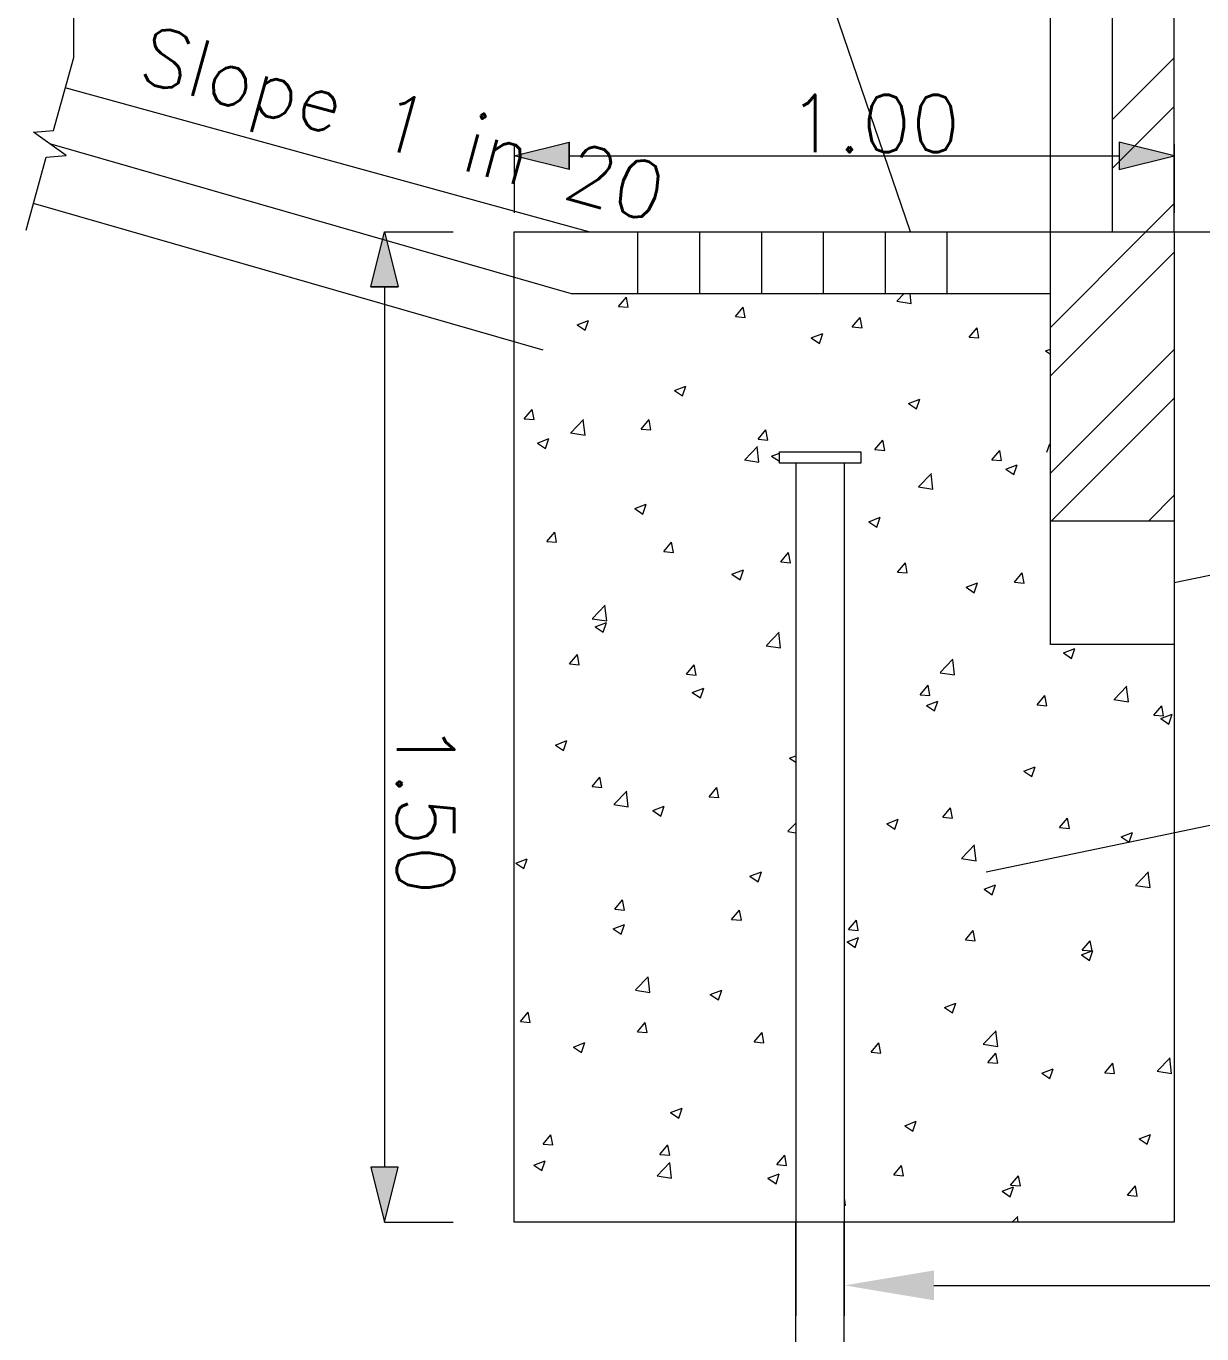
# Model space of a CAD drawing. Header units: metres. Extents: x 0 to 66.7, y 0 to 52.7.
# Drawn here: x 30.54 to 32.892, y 5.468 to 8.083 of the extents above; entities that cross this region are included whole.
import ezdxf

# ---------------------------------------------------------------- set-up
doc = ezdxf.new("R2010")
doc.units = ezdxf.units.M
doc.styles.get("Standard").update_dxf_attribs({"font": 'simplex.shx'})

msp = doc.modelspace()

# ---------------------------------------------------------------- hatches: boundary and pattern name
at = {"lineweight": 0}
h = msp.add_hatch(color=256, dxfattribs=at)
h.dxf.hatch_style = 1
h.paths.add_polyline_path([(31.62623, 7.79616), (31.62623, 7.85116), (31.51621, 7.82366)])
h.paths.add_polyline_path([(32.72638, 7.79616), (32.8364, 7.82366), (32.72638, 7.85116)])
h = msp.add_hatch(color=256, dxfattribs=at)
h.dxf.hatch_style = 1
h.paths.add_polyline_path([(31.22915, 7.56147), (31.28416, 7.56147), (31.25665, 7.67149)])
h.paths.add_polyline_path([(31.28416, 5.80123), (31.22915, 5.80123), (31.25665, 5.69121)])

# ---------------------------------------------------------------- linework, layer by layer
for p, q in [((32.58886, 7.09391), (32.58886, 9.07418)), ((32.71263, 7.67149), (32.71263, 9.07418)), ((32.8364, 7.67149), (32.8364, 9.07418)), ((30.63515, 8.0207), (30.63515, 8.81167)), ((32.30875, 7.67149), (32.00044, 8.57792)), ((31.6656, 7.67149), (30.61836, 7.95968)), ((31.63076, 7.54772), (30.58763, 7.84784)), ((31.51621, 7.82366), (31.62623, 7.85116)), ((31.51621, 7.84723), (31.51621, 7.70971)), ((31.62623, 7.79616), (31.62623, 7.85116)), ((31.62623, 7.85116), (31.62623, 7.79616)), ((32.8364, 7.82366), (32.72638, 7.85116)), ((32.72638, 7.85116), (32.72638, 7.79616)), ((32.8364, 7.84723), (32.8364, 7.70971)), ((31.62623, 7.79616), (31.51621, 7.82366)), ((31.62623, 7.82366), (32.72638, 7.82366)), ((32.72638, 7.79616), (32.8364, 7.82366)), ((31.57429, 7.43477), (30.55464, 7.72814)), ((31.22915, 7.56147), (31.25665, 7.67149)), ((31.25665, 7.67149), (31.28416, 7.56147)), ((31.25665, 7.67149), (31.39417, 7.67149)), ((31.51621, 5.69121), (31.51621, 7.67149)), ((31.51621, 7.67149), (32.8364, 7.67149)), ((31.76375, 7.54772), (31.76375, 7.67149)), ((31.88752, 7.54772), (31.88752, 7.67149)), ((32.01128, 7.54772), (32.01128, 7.67149)), ((32.13505, 7.54772), (32.13505, 7.67149)), ((32.25882, 7.54772), (32.25882, 7.67149)), ((32.38258, 7.54772), (32.38258, 7.67149)), ((32.8364, 7.67149), (33.49649, 7.67149)), ((32.8364, 7.67149), (32.8364, 5.69121)), ((31.22915, 7.56147), (31.28416, 7.56147)), ((31.28416, 7.56147), (31.22915, 7.56147)), ((31.25665, 7.56147), (31.25665, 5.80123)), ((32.58886, 7.54772), (31.63076, 7.54772)), ((32.04669, 7.23177), (32.20966, 7.23177)), ((32.04669, 7.20892), (32.04669, 7.23177)), ((32.20966, 7.23177), (32.20966, 7.20892)), ((32.20966, 7.20892), (32.04669, 7.20892)), ((32.07928, 7.20892), (32.07928, 5.50369)), ((32.17706, 5.50369), (32.17706, 7.20892)), ((32.8364, 6.97014), (33.61928, 7.13323)), ((32.58886, 6.84637), (32.58886, 7.09391)), ((32.58886, 7.09391), (32.8364, 7.09391)), ((32.8364, 7.09391), (32.8364, 6.84637)), ((32.8364, 6.84637), (32.58886, 6.84637)), ((32.46034, 6.39211), (33.24323, 6.5552)), ((31.22915, 5.80123), (31.25665, 5.69121)), ((31.28416, 5.80123), (31.22915, 5.80123)), ((31.25665, 5.69121), (31.28416, 5.80123)), ((31.25665, 5.69121), (31.39417, 5.69121)), ((32.8364, 5.69121), (31.51621, 5.69121)), ((32.35561, 5.56481), (33.43699, 5.56481))]:
    msp.add_line(p, q, dxfattribs=at)
at = {"linetype": 'Continuous', "lineweight": 0}
for p, q in [((30.59488, 7.87439), (30.63515, 8.0207)), ((32.71263, 7.89619), (32.8364, 8.01996)), ((32.71263, 7.79895), (32.8364, 7.92272)), ((30.55481, 7.87116), (30.59488, 7.87439)), ((30.62037, 7.82459), (30.55481, 7.87116)), ((30.54004, 7.6751), (30.58029, 7.82136)), ((30.58029, 7.82136), (30.62037, 7.82459)), ((32.77965, 7.67149), (32.8364, 7.72824)), ((32.58886, 7.4807), (32.77965, 7.67149)), ((32.58886, 7.38346), (32.8364, 7.63099)), ((31.72499, 7.52254), (31.7407, 7.54127)), ((31.74446, 7.52083), (31.7407, 7.54126)), ((32.28153, 7.533), (32.31052, 7.52851)), ((32.28198, 7.53347), (32.29565, 7.54772)), ((32.31052, 7.52851), (32.30828, 7.54772)), ((31.72499, 7.52254), (31.74447, 7.52084)), ((31.95878, 7.50209), (31.97449, 7.52081)), ((31.97825, 7.50037), (31.97448, 7.5208)), ((31.64202, 7.48575), (31.66484, 7.49451)), ((31.64202, 7.48575), (31.65823, 7.47482)), ((31.65822, 7.47481), (31.66483, 7.49451)), ((31.95878, 7.50209), (31.97826, 7.50038)), ((32.19256, 7.48163), (32.20827, 7.50036)), ((32.19256, 7.48163), (32.21204, 7.47993)), ((32.21204, 7.47992), (32.20827, 7.50035)), ((32.42635, 7.46118), (32.44206, 7.47991)), ((32.44582, 7.45947), (32.44205, 7.4799)), ((32.11044, 7.45965), (32.13326, 7.46841)), ((32.11044, 7.45965), (32.12665, 7.44871)), ((32.12664, 7.44871), (32.13325, 7.46841)), ((32.42635, 7.46118), (32.44583, 7.45948)), ((32.57886, 7.43354), (32.58886, 7.43738)), ((32.57886, 7.43354), (32.58886, 7.4268)), ((32.58886, 7.18898), (32.8364, 7.43651)), ((31.83658, 7.35452), (31.8594, 7.36328)), ((31.83658, 7.35452), (31.85279, 7.34358)), ((31.85278, 7.34358), (31.85939, 7.36328)), ((32.305, 7.32842), (32.32782, 7.33718)), ((32.305, 7.32842), (32.32121, 7.31748)), ((32.3212, 7.31748), (32.32781, 7.33718)), ((32.59103, 7.09391), (32.8364, 7.33927)), ((31.53643, 7.29782), (31.55214, 7.31655)), ((31.53643, 7.29782), (31.55591, 7.29612)), ((31.5559, 7.29611), (31.55214, 7.31654)), ((31.62948, 7.26992), (31.65487, 7.29637)), ((31.65801, 7.26496), (31.65441, 7.29591)), ((31.77022, 7.27737), (31.78593, 7.2961)), ((31.77022, 7.27737), (31.7897, 7.27566)), ((31.78969, 7.27565), (31.78592, 7.29609)), ((32.004, 7.25692), (32.01971, 7.27564)), ((32.02347, 7.2552), (32.01971, 7.27563)), ((31.56271, 7.24939), (31.58553, 7.25815)), ((31.56271, 7.24939), (31.57893, 7.23846)), ((31.57892, 7.23846), (31.58553, 7.25815)), ((31.62903, 7.26944), (31.65802, 7.26495)), ((32.004, 7.25692), (32.02348, 7.25521)), ((32.23779, 7.23646), (32.2535, 7.25519)), ((32.25726, 7.23475), (32.25349, 7.25518)), ((32.58172, 7.23132), (32.5873, 7.24794)), ((31.97734, 7.21597), (32.00273, 7.24243)), ((32.00587, 7.21101), (32.00227, 7.24196)), ((32.03113, 7.22329), (32.04669, 7.22926)), ((32.03113, 7.22329), (32.04669, 7.2128)), ((32.05321, 7.23177), (32.05396, 7.23205)), ((32.05385, 7.23177), (32.05395, 7.23205)), ((32.23779, 7.23646), (32.25727, 7.23476)), ((32.47157, 7.21601), (32.48729, 7.23473)), ((32.49105, 7.21429), (32.48728, 7.23472)), ((31.97689, 7.21549), (32.00588, 7.211)), ((32.47157, 7.21601), (32.49105, 7.2143)), ((32.49956, 7.19719), (32.52238, 7.20595)), ((32.49956, 7.19719), (32.51577, 7.18625)), ((32.51576, 7.18625), (32.52237, 7.20595)), ((32.3252, 7.16202), (32.35058, 7.18848)), ((32.35373, 7.15706), (32.35013, 7.18801)), ((32.32475, 7.16154), (32.35374, 7.15705)), ((32.78551, 7.09391), (32.8364, 7.14479)), ((31.75727, 7.11816), (31.78009, 7.12692)), ((31.75727, 7.11816), (31.77348, 7.10723)), ((31.77347, 7.10723), (31.78008, 7.12692)), ((32.22569, 7.09206), (32.24851, 7.10082)), ((32.22569, 7.09206), (32.2419, 7.08112)), ((32.24189, 7.08112), (32.2485, 7.10082)), ((31.58166, 7.05265), (31.59737, 7.07138)), ((31.60113, 7.05094), (31.59736, 7.07137)), ((31.58165, 7.05265), (31.60114, 7.05095)), ((31.81544, 7.0322), (31.83115, 7.05092)), ((31.83491, 7.03048), (31.83115, 7.05091)), ((31.81544, 7.0322), (31.83492, 7.03049)), ((32.04923, 7.01174), (32.06494, 7.03047)), ((32.04923, 7.01174), (32.06871, 7.01004)), ((32.0687, 7.01003), (32.06493, 7.03046)), ((32.28301, 6.99129), (32.29872, 7.01002)), ((32.30248, 6.98958), (32.29872, 7.01001)), ((31.95183, 6.98693), (31.97465, 6.99569)), ((31.95183, 6.98693), (31.96804, 6.976)), ((31.96803, 6.976), (31.97464, 6.99569)), ((32.28301, 6.99129), (32.30249, 6.98959)), ((32.5168, 6.97084), (32.53251, 6.98956)), ((32.53627, 6.96912), (32.5325, 6.98955)), ((32.42025, 6.96083), (32.44307, 6.96959)), ((32.42025, 6.96083), (32.43646, 6.94989)), ((32.43645, 6.94989), (32.44306, 6.96959)), ((32.5168, 6.97084), (32.53628, 6.96913)), ((31.67269, 6.89846), (31.69808, 6.92492)), ((31.70122, 6.8935), (31.69762, 6.92446)), ((31.67224, 6.89799), (31.70123, 6.89349)), ((31.67796, 6.88181), (31.70079, 6.89057)), ((31.67796, 6.88181), (31.69418, 6.87087)), ((31.69417, 6.87087), (31.70078, 6.89057)), ((32.02055, 6.84451), (32.04594, 6.87097)), ((32.04908, 6.83955), (32.04548, 6.87051)), ((31.62688, 6.80748), (31.64259, 6.82621)), ((31.64635, 6.80577), (31.64258, 6.8262)), ((32.0201, 6.84404), (32.04909, 6.83954)), ((32.61481, 6.8296), (32.63763, 6.83836)), ((32.61481, 6.8296), (32.63102, 6.81866)), ((32.63101, 6.81866), (32.63762, 6.83836)), ((31.62688, 6.80748), (31.64636, 6.80578)), ((31.86067, 6.78703), (31.87638, 6.80575)), ((31.88014, 6.78531), (31.87637, 6.80574)), ((32.36841, 6.79056), (32.3938, 6.81702)), ((32.39694, 6.7856), (32.39334, 6.81656)), ((31.86067, 6.78703), (31.88015, 6.78532)), ((32.36796, 6.79009), (32.39695, 6.78559)), ((31.87252, 6.75058), (31.89534, 6.75934)), ((31.87252, 6.75058), (31.88873, 6.73964)), ((31.88872, 6.73964), (31.89533, 6.75934)), ((32.32824, 6.74612), (32.34395, 6.76485)), ((32.34771, 6.74441), (32.34394, 6.76484)), ((32.71627, 6.73661), (32.74166, 6.76307)), ((32.7448, 6.73165), (32.7412, 6.76261)), ((32.32824, 6.74612), (32.34772, 6.74442)), ((32.34094, 6.72447), (32.36376, 6.73323)), ((32.34094, 6.72447), (32.35716, 6.71354)), ((32.35715, 6.71354), (32.36375, 6.73323)), ((32.56202, 6.72567), (32.57774, 6.74439)), ((32.56202, 6.72567), (32.5815, 6.72396)), ((32.5815, 6.72395), (32.57773, 6.74438)), ((32.71582, 6.73614), (32.74481, 6.73164)), ((32.79581, 6.70521), (32.81152, 6.72394)), ((32.81528, 6.7035), (32.81151, 6.72393)), ((32.79581, 6.70521), (32.81529, 6.70351)), ((32.80936, 6.69837), (32.83219, 6.70713)), ((32.80936, 6.69837), (32.82558, 6.68743)), ((32.82557, 6.68743), (32.83218, 6.70713)), ((31.59866, 6.64545), (31.62148, 6.65421)), ((31.59866, 6.64545), (31.61487, 6.63451)), ((31.61486, 6.63451), (31.62147, 6.65421)), ((32.06708, 6.61934), (32.07928, 6.62403)), ((32.06708, 6.61935), (32.07928, 6.61111)), ((32.5355, 6.59324), (32.55832, 6.602)), ((32.5355, 6.59324), (32.55171, 6.58231)), ((32.5517, 6.58231), (32.55831, 6.602)), ((31.6721, 6.56231), (31.68782, 6.58104)), ((31.69158, 6.56059), (31.68781, 6.58103)), ((31.6721, 6.56231), (31.69159, 6.5606)), ((31.71591, 6.527), (31.74129, 6.55346)), ((31.74444, 6.52204), (31.74084, 6.553)), ((31.90589, 6.54186), (31.9216, 6.56058)), ((31.90589, 6.54186), (31.92537, 6.54015)), ((31.92536, 6.54014), (31.9216, 6.56057)), ((31.71546, 6.52653), (31.74444, 6.52204)), ((31.79321, 6.51422), (31.81604, 6.52298)), ((31.79321, 6.51422), (31.80943, 6.50328)), ((31.80942, 6.50328), (31.81603, 6.52298)), ((32.37346, 6.50095), (32.38917, 6.51967)), ((32.39293, 6.49923), (32.38917, 6.51966)), ((32.06376, 6.47305), (32.07928, 6.48922)), ((32.26163, 6.48811), (32.28446, 6.49687)), ((32.26164, 6.48811), (32.27785, 6.47718)), ((32.27784, 6.47718), (32.28445, 6.49687)), ((32.37346, 6.50095), (32.39294, 6.49924)), ((32.60725, 6.48049), (32.62296, 6.49922)), ((32.62672, 6.47878), (32.62295, 6.49921)), ((32.06331, 6.47258), (32.07928, 6.47011)), ((32.60725, 6.48049), (32.62673, 6.47879)), ((32.73006, 6.46201), (32.75288, 6.47077)), ((32.73006, 6.46201), (32.74627, 6.45107)), ((32.74626, 6.45107), (32.75287, 6.47077)), ((32.41162, 6.4191), (32.43701, 6.44556)), ((32.44016, 6.41414), (32.43655, 6.4451)), ((31.51935, 6.40909), (31.54217, 6.41785)), ((31.51935, 6.40909), (31.53556, 6.39816)), ((31.53555, 6.39816), (31.54216, 6.41785)), ((32.41117, 6.41863), (32.44016, 6.41414)), ((31.98777, 6.38299), (32.01059, 6.39175)), ((31.98777, 6.38299), (32.00398, 6.37205)), ((32.00397, 6.37205), (32.01058, 6.39175)), ((32.75948, 6.36515), (32.78487, 6.39161)), ((32.78801, 6.36019), (32.78441, 6.39115)), ((32.45619, 6.35688), (32.47901, 6.36564)), ((32.45619, 6.35688), (32.47241, 6.34595)), ((32.4724, 6.34595), (32.479, 6.36564)), ((32.75903, 6.36468), (32.78802, 6.36019)), ((31.71733, 6.31714), (31.73304, 6.33586)), ((31.7368, 6.31542), (31.73303, 6.33585)), ((31.71733, 6.31714), (31.73681, 6.31543)), ((31.95112, 6.29668), (31.96683, 6.31541)), ((31.97059, 6.29497), (31.96682, 6.3154)), ((31.71391, 6.27786), (31.73673, 6.28662)), ((31.71391, 6.27786), (31.73012, 6.26693)), ((31.73011, 6.26693), (31.73672, 6.28662)), ((31.95112, 6.29668), (31.9706, 6.29498)), ((32.1849, 6.27623), (32.20061, 6.29496)), ((32.20437, 6.27452), (32.20061, 6.29495)), ((32.18233, 6.25176), (32.20515, 6.26052)), ((32.18233, 6.25176), (32.19854, 6.24082)), ((32.1849, 6.27623), (32.20438, 6.27453)), ((32.19853, 6.24082), (32.20514, 6.26052)), ((32.41869, 6.25578), (32.4344, 6.2745)), ((32.41869, 6.25578), (32.43817, 6.25407)), ((32.43816, 6.25406), (32.43439, 6.27449)), ((32.65247, 6.23532), (32.66818, 6.25405)), ((32.67195, 6.23361), (32.66818, 6.25404)), ((32.65075, 6.22565), (32.67357, 6.23441)), ((32.65075, 6.22565), (32.66696, 6.21472)), ((32.65247, 6.23532), (32.67195, 6.23362)), ((32.66695, 6.21472), (32.67356, 6.23441)), ((31.75912, 6.15555), (31.78451, 6.18201)), ((31.78765, 6.15059), (31.78405, 6.18154)), ((31.75867, 6.15508), (31.78766, 6.15058)), ((31.90846, 6.14663), (31.93129, 6.15539)), ((31.90846, 6.14663), (31.92468, 6.1357)), ((31.92467, 6.13569), (31.93128, 6.15539)), ((32.37689, 6.12053), (32.39971, 6.12929)), ((32.37689, 6.12053), (32.3931, 6.10959)), ((32.39309, 6.10959), (32.3997, 6.12929)), ((31.52877, 6.09242), (31.54448, 6.11115)), ((31.54824, 6.09071), (31.54447, 6.11114)), ((31.52877, 6.09242), (31.54825, 6.09072)), ((31.76255, 6.07197), (31.77827, 6.09069)), ((31.76255, 6.07197), (31.78204, 6.07026)), ((31.78203, 6.07025), (31.77826, 6.09068)), ((31.99634, 6.05151), (32.01205, 6.07024)), ((32.01581, 6.0498), (32.01205, 6.07023)), ((32.45484, 6.04765), (32.48022, 6.07411)), ((32.48337, 6.04269), (32.47977, 6.07364)), ((31.6346, 6.0415), (31.65742, 6.05026)), ((31.6346, 6.0415), (31.65081, 6.03057)), ((31.6508, 6.03057), (31.65741, 6.05026)), ((31.99634, 6.05151), (32.01582, 6.04981)), ((32.23013, 6.03106), (32.24584, 6.04979)), ((32.2496, 6.02935), (32.24583, 6.04978)), ((32.45439, 6.04718), (32.48338, 6.04268)), ((32.23013, 6.03106), (32.24961, 6.02936)), ((32.46391, 6.01061), (32.47962, 6.02933)), ((32.48338, 6.00889), (32.47962, 6.02932)), ((32.8027, 5.9937), (32.82808, 6.02016)), ((32.83123, 5.98874), (32.82763, 6.01969)), ((32.46391, 6.01061), (32.48339, 6.0089)), ((32.57144, 5.9893), (32.59426, 5.99806)), ((32.57144, 5.9893), (32.58766, 5.97836)), ((32.58765, 5.97836), (32.59426, 5.99806)), ((32.6977, 5.99015), (32.71341, 6.00888)), ((32.6977, 5.99015), (32.71718, 5.98845)), ((32.71717, 5.98844), (32.7134, 6.00887)), ((32.80225, 5.99323), (32.83123, 5.98873)), ((31.82916, 5.91027), (31.85198, 5.91903)), ((31.84536, 5.89934), (31.85197, 5.91903)), ((31.82916, 5.91027), (31.84537, 5.89934)), ((32.29758, 5.88417), (32.3204, 5.89293)), ((32.31378, 5.87323), (32.32039, 5.89293)), ((31.57399, 5.84725), (31.58971, 5.86598)), ((31.59347, 5.84553), (31.5897, 5.86597)), ((32.29758, 5.88417), (32.31379, 5.87323)), ((32.766, 5.85807), (32.78882, 5.86683)), ((32.7822, 5.84713), (32.78881, 5.86683)), ((31.57399, 5.84725), (31.59348, 5.84554)), ((31.80778, 5.8268), (31.82349, 5.84552)), ((31.82725, 5.82508), (31.82348, 5.84551)), ((32.766, 5.85807), (32.78221, 5.84713)), ((31.55529, 5.80515), (31.57812, 5.81391)), ((31.5715, 5.79421), (31.57811, 5.81391)), ((31.80233, 5.78409), (31.82772, 5.81055)), ((31.80778, 5.8268), (31.82726, 5.82509)), ((31.83086, 5.77913), (31.82726, 5.81009)), ((32.04157, 5.80634), (32.05728, 5.82507)), ((32.04157, 5.80634), (32.06105, 5.80464)), ((32.06104, 5.80463), (32.05727, 5.82506)), ((31.55529, 5.80515), (31.57151, 5.79421)), ((31.80188, 5.78362), (31.83087, 5.77912)), ((32.02371, 5.77904), (32.04654, 5.7878)), ((32.03992, 5.76811), (32.04653, 5.7878)), ((32.27535, 5.78589), (32.29106, 5.80461)), ((32.27535, 5.78589), (32.29483, 5.78418)), ((32.29482, 5.78417), (32.29106, 5.8046)), ((32.50914, 5.76543), (32.52485, 5.78416)), ((32.52861, 5.76372), (32.52484, 5.78415)), ((32.02371, 5.77904), (32.03993, 5.76811)), ((32.49214, 5.75294), (32.51496, 5.7617)), ((32.50834, 5.742), (32.51495, 5.7617)), ((32.50914, 5.76543), (32.52862, 5.76373)), ((32.74292, 5.74498), (32.75863, 5.76371)), ((32.7624, 5.74327), (32.75863, 5.7637)), ((32.17872, 5.72518), (32.17706, 5.73945)), ((32.49214, 5.75294), (32.50835, 5.742)), ((32.74292, 5.74498), (32.7624, 5.74328)), ((32.17706, 5.72543), (32.17873, 5.72517)), ((32.51246, 5.69121), (32.52344, 5.70265)), ((32.52426, 5.69121), (32.52298, 5.70219)), ((32.07928, 5.10196), (32.07928, 5.69121)), ((32.17631, 5.10196), (32.17631, 5.69121))]:
    msp.add_line(p, q, dxfattribs=at)
at = {"lineweight": 0}
msp.add_solid([(32.35561, 5.53506), (32.17706, 5.56481), (32.35561, 5.59457)], dxfattribs=at)

# ---------------------------------------------------------------- texts
for s, height, rotation, p in [('Slope 1 in 20', 0.1148784, 344.61325, (30.75889, 7.97517)), ('1.50', 0.114878, 270, (31.28133, 6.69058))]:
    msp.add_text(s, height=height, rotation=rotation, dxfattribs=at).set_placement(p)
msp.add_text('1.00', height=0.114878, dxfattribs=at).set_placement((32.06387, 7.83085))

doc.saveas('drawing.dxf')
